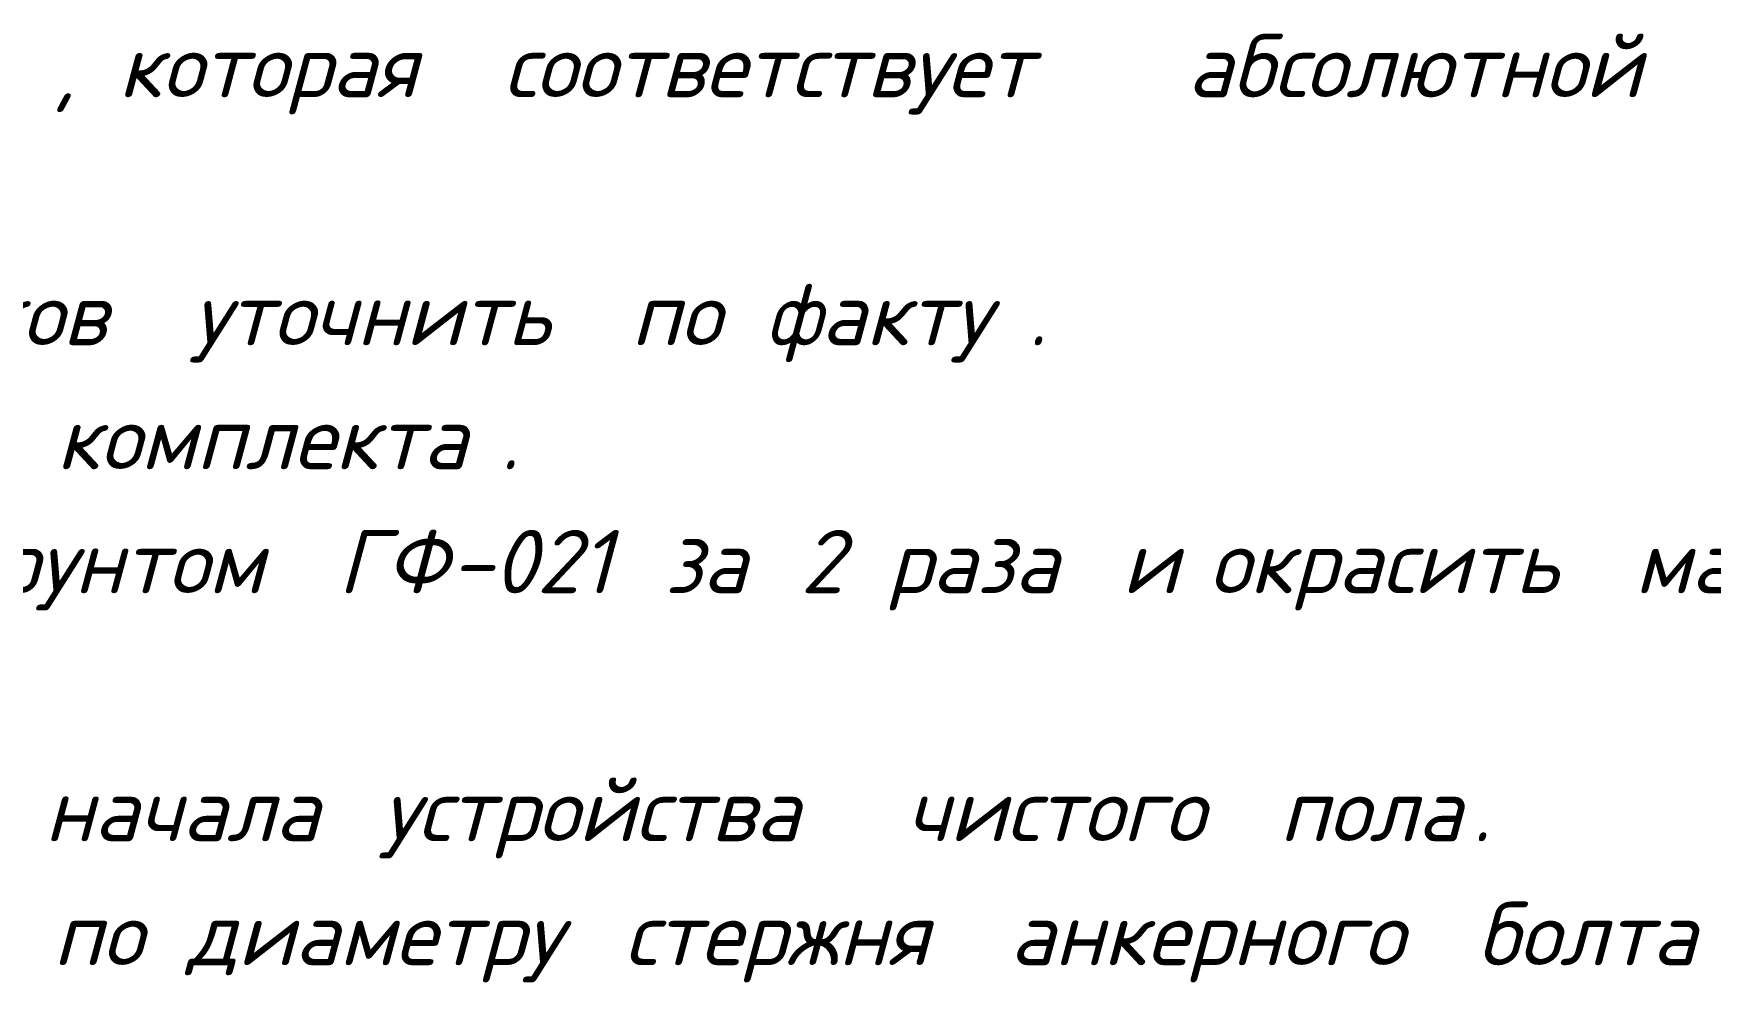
# Model space of a CAD drawing. Header units: millimetres. Extents: x 1214 to 43479, y -809 to 8550.
# Drawn here: x 11498 to 18119, y 195 to 3941 of the extents above; entities that cross this region are included whole.
import ezdxf

# ---------------------------------------------------------------- set-up
doc = ezdxf.new("R2010")
doc.units = ezdxf.units.MM
doc.layers.add('G-ANNO-TEXT', color=7, linetype='Continuous', lineweight=9)
doc.styles.add('ISOCPEUR_I', font='isocpeui.ttf', dxfattribs={"height": 250})

msp = doc.modelspace()

# ---------------------------------------------------------------- texts
at = {"layer": 'G-ANNO-TEXT', "char_height": 250, "attachment_point": 1, "style": 'ISOCPEUR_I'}
for s, insert, width in [('\\fISOCPEUR|b0|i1|c204|p34|; ', (13195.23768, 3939.15279), 192.405), ('\\fISOCPEUR|b0|i1|c204|p34|; ', (15893.98768, 3939.15279), 192.405), ('абсолютной', (16052.73768, 3939.15279), 2332.910625), ('\\fISOCPEUR|b0|i1|c204|p34|; ', (17977.58143, 3939.15279), 192.405), ('которая', (11832.63352, 3939.15279), 1651.47625), ('соответствует', (13353.98768, 3939.15279), 3078.48), (', ', (11581.27935, 3939.15279), 304.64125), ('фахверков', (10231.90435, 2960.19445), 2100.42125), ('\\fISOCPEUR|b0|i1|c204|p34|; ', (11964.92518, 2960.19445), 192.405), ('\\fISOCPEUR|b0|i1|c204|p34|; ', (13697.94602, 2960.19445), 192.405), ('\\fISOCPEUR|b0|i1|c204|p34|; ', (14227.11268, 2960.19445), 192.405), ('факту', (14385.86268, 2960.19445), 1258.649375), ('уточнить', (12123.67518, 2960.19445), 1908.01625), ('по', (13856.69602, 2960.19445), 448.945), ('. ', (15424.35227, 2960.19445), 288.6075), ('комплекта', (11587.89393, 2470.71529), 2124.471875), ('\\fISOCPEUR|b0|i1|c204|p34|;.', (13340.75852, 2470.71529), 96.2025), ('\\fISOCPEUR|b0|i1|c204|p34|; ', (12540.39393, 1981.23612), 192.405), ('ГФ', (12699.14393, 1981.23612), 537.130625), ('-021 ', (13142.32102, 1981.23612), 1026.16), ('за', (13988.98768, 1981.23612), 456.961875), (' 2 ', (14366.01893, 1981.23612), 609.2825), ('раза', (14868.72727, 1981.23612), 929.9575), ('\\fISOCPEUR|b0|i1|c204|p34|; ', (15636.01893, 1981.23612), 192.405), ('\\fISOCPEUR|b0|i1|c204|p34|; ', (15979.97727, 1981.23612), 192.405), ('\\fISOCPEUR|b0|i1|c204|p34|; ', (17660.08143, 1981.23612), 192.405), ('масляной', (17818.83143, 1981.23612), 1811.81375), ('грунтом', (11177.78977, 1981.23612), 1651.47625), ('\\fISOCPEUR|b0|i1|c204|p34|;и', (15794.76893, 1981.23612), 224.4725), ('окрасить', (16138.72727, 1981.23612), 1843.88125), ('\\fISOCPEUR|b0|i1|c204|p34|; ', (12712.3731, 1002.27779), 192.405), ('устройства', (12871.1231, 1002.27779), 2316.876875), ('\\fISOCPEUR|b0|i1|c204|p34|; ', (14782.73768, 1002.27779), 192.405), ('\\fISOCPEUR|b0|i1|c204|p34|; ', (16257.78977, 1002.27779), 192.405), ('начала', (11541.59185, 1002.27779), 1418.986875), ('чистого', (14941.48768, 1002.27779), 1595.358125), ('пола', (16416.53977, 1002.27779), 921.940625), ('\\fISOCPEUR|b0|i1|c204|p34|;.', (17177.21685, 1002.27779), 96.2025), ('\\fISOCPEUR|b0|i1|c204|p34|; ', (11945.08143, 512.79862), 192.405), ('\\fISOCPEUR|b0|i1|c204|p34|; ', (13671.48768, 512.79862), 192.405), ('\\fISOCPEUR|b0|i1|c204|p34|; ', (15192.84185, 512.79862), 192.405), ('\\fISOCPEUR|b0|i1|c204|p34|; ', (17038.3106, 512.79862), 192.405), ('болта', (17197.0606, 512.79862), 1202.53125), ('по', (11574.66477, 512.79862), 448.945), ('диаметру', (12103.83143, 512.79862), 1899.999375), ('стержня', (13830.23768, 512.79862), 1651.47625), ('анкерного', (15351.59185, 512.79862), 2044.303125)]:
    msp.add_mtext(s, dxfattribs=dict(at, insert=insert, width=width))

doc.saveas('drawing.dxf')
